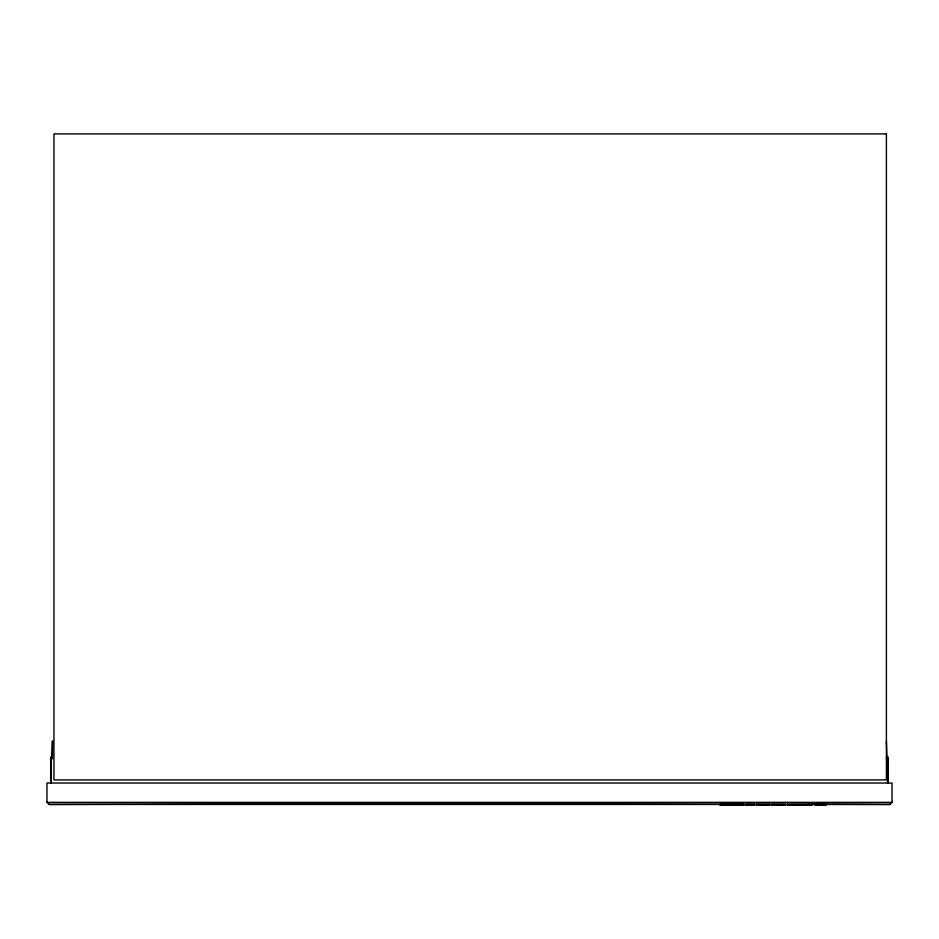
<?xml version="1.0" encoding="UTF-8"?>
<svg xmlns="http://www.w3.org/2000/svg" width="939" height="939" viewBox="0 0 939 939"><rect width="100%" height="100%" fill="white"/><g stroke="black" fill="none" stroke-linecap="round" stroke-linejoin="round"><path stroke-width="1.41" d="M738.97 805.087L739.169 804.5M889.796 804.453L892.05 802.364L892.05 783.032L46.95 783.032L46.973 802.364L49.168 804.453L889.855 804.453L807.704 804.254M49.145 804.453L891.991 802.364L46.95 802.364M886.404 740.894L886.956 756.94L888.153 756.94L888.153 783.032M886.404 758.63L887.519 758.63L887.519 783.032M720.178 804.5L743.723 804.5L743.723 805.099L720.178 805.099L720.201 804.5L720.307 805.099M739.005 804.5L738.899 805.099M825.991 804.5L825.944 805.099L825.745 804.5M825.604 804.5L825.534 805.099M825.334 804.5L825.334 805.099M825.146 804.5L825.146 805.099M824.794 804.5L824.794 805.099M824.642 804.5L824.642 805.099M824.383 804.5L824.383 805.099M823.89 805.099L823.738 804.5L823.679 805.099M823.433 804.5L823.386 805.099M823.174 804.5L823.174 805.099M823.116 804.5L822.975 805.099L822.881 804.5M822.658 804.5L822.658 805.099M822.341 804.5L822.341 805.099M822.212 804.5L822.212 805.099M822.071 804.5L822.071 805.099M821.871 804.5L821.871 805.099M821.296 804.5L821.285 805.099M821.144 804.5L821.144 805.099M820.486 804.5L820.486 805.099M820.205 804.5L820.205 805.099M819.9 804.5L819.9 805.099M819.512 804.5L819.407 805.099M818.374 804.5L818.374 805.099M817.247 804.5L817.247 805.099M806.801 804.5L806.801 805.099M804.887 804.5L804.887 805.099M804.03 804.5L804.03 805.099M802.927 804.5L802.927 805.099M801.777 804.5L801.777 805.099M800.662 804.5L800.662 805.099M799.559 804.5L799.559 805.099M798.678 804.5L798.678 805.099M796.765 804.5L796.765 805.099M792.316 804.5L792.316 805.099M782.868 804.5L782.868 805.099M782.774 804.5L782.774 805.099M774.358 804.5L774.358 805.099M774.123 804.5L774.123 805.099M767.539 804.5L767.539 805.099M759.041 804.5L759.041 805.099M758.806 804.5L758.806 805.099M747.867 804.5L747.867 805.099M743.618 804.5L743.618 805.099M743.488 804.5L743.488 805.099M743.242 804.5L743.242 805.099M742.608 804.5L742.608 805.099M742.115 804.5L742.115 805.099M741.188 804.5L741.247 805.099M740.906 804.5L740.906 805.099M740.695 804.5L740.695 805.099M740.507 804.5L740.507 805.099M740.014 804.5L740.014 805.099M739.955 804.5L739.955 805.099M739.533 804.5L739.533 805.099M739.357 804.5L739.357 805.099M738.711 804.5L738.7 805.099M738.418 804.5L738.465 805.099L738.265 804.5M738.101 804.5L738.195 805.099M737.89 804.5L737.901 805.099M737.714 804.5L737.761 805.087M737.538 804.5L737.596 805.087M737.432 804.5L737.256 805.087L737.056 804.5M736.927 804.5L736.904 805.087M736.751 804.5L736.763 805.087M736.505 804.5L736.587 805.087M736.422 804.5L736.376 805.087M736.246 804.5L736.153 805.087M735.918 804.5L735.965 805.087M735.742 804.5L735.742 805.087M735.507 804.5L735.507 805.087M735.237 804.5L735.272 805.087M735.037 804.5L735.037 805.087M734.814 804.5L734.814 805.087M734.591 804.5L734.591 805.087M734.462 804.5L734.368 805.087M734.157 804.5L734.157 805.087M733.946 804.5L733.946 805.087M733.735 804.5L733.735 805.087M733.547 804.5L733.617 805.087M733.465 804.5L733.359 805.087L733.183 804.5M732.983 804.5L733.089 805.087M732.878 804.5L732.772 805.087L732.655 804.5M732.549 804.5L732.432 805.087M731.927 804.5L731.798 805.087M731.669 804.5L731.669 805.087M731.375 804.5L731.528 805.087M731.258 804.5L731.258 805.087M730.753 804.5L730.753 805.087M730.002 804.5L730.119 805.087M729.885 804.5L729.885 805.087M729.756 804.5L729.756 805.087M729.615 804.5L729.462 805.087M729.298 804.5L729.298 805.087M729.122 804.5L729.122 805.087M728.946 804.5L728.946 805.087M728.746 804.5L728.746 805.087M728.558 804.5L728.558 805.087M728.347 804.5L728.347 805.087M728.136 804.5L728.136 805.087M727.925 804.5L727.925 805.087M727.702 804.5L727.702 805.087M727.467 804.5L727.514 805.087M727.373 805.087L727.349 804.5L727.173 805.087M726.962 804.5L726.997 805.087M726.68 804.5L726.763 805.087M726.516 804.5L726.058 805.087M726.363 804.5L726.399 805.087M725.824 804.5L725.765 805.087M725.542 804.5L725.683 805.087M725.342 804.5L725.483 805.087M725.248 804.5L725.213 805.087M725.108 804.5L724.967 805.087M724.814 805.087L724.838 804.5L724.603 805.087M724.485 804.5L724.485 805.087M724.321 804.5L724.321 805.087M724.122 804.5L724.122 805.087M723.922 804.5L723.922 805.087M723.734 804.5L723.734 805.087M723.535 804.5L723.535 805.087M723.347 804.5L723.159 805.087M722.971 804.5L722.971 805.087M722.795 804.5L722.795 805.087M722.619 804.5L722.619 805.087M722.443 804.5L722.443 805.087M722.279 804.5L722.279 805.087M722.114 804.5L722.114 805.087M721.809 804.5L721.962 805.087M721.657 804.5L721.657 805.087M721.516 804.5L721.457 805.099M721.387 804.5L721.258 805.087M721.152 805.099L721.011 804.5L720.894 805.099M720.683 804.5L720.647 805.099M720.436 804.5L720.459 805.099M51.316 783.032L51.316 758.63L52.431 758.63L52.431 740.894L51.88 756.94L50.683 756.94L50.683 783.032M886.404 133.901L53.946 133.901L53.946 779.922L886.404 779.922L886.404 133.901M754.686 804.5L745.39 804.5L745.39 805.099L754.686 805.099L754.686 804.5M770.027 804.5L756.329 804.5L756.329 805.099L770.027 805.099L770.027 804.5M785.344 804.5L771.647 804.5L771.647 805.099L785.344 805.099L785.344 804.5M793.737 804.5L787.187 804.5L787.187 805.099L793.737 805.099L793.737 804.5M809.488 804.5L794.101 804.5L794.101 805.099L809.488 805.099L809.488 804.5M812.798 804.5L810.322 805.099L812.798 804.5M826.191 804.5L814.77 804.5L814.77 805.099L826.191 805.099L826.12 804.5M732.174 805.087L732.185 804.5L732.056 805.087"/></g></svg>
